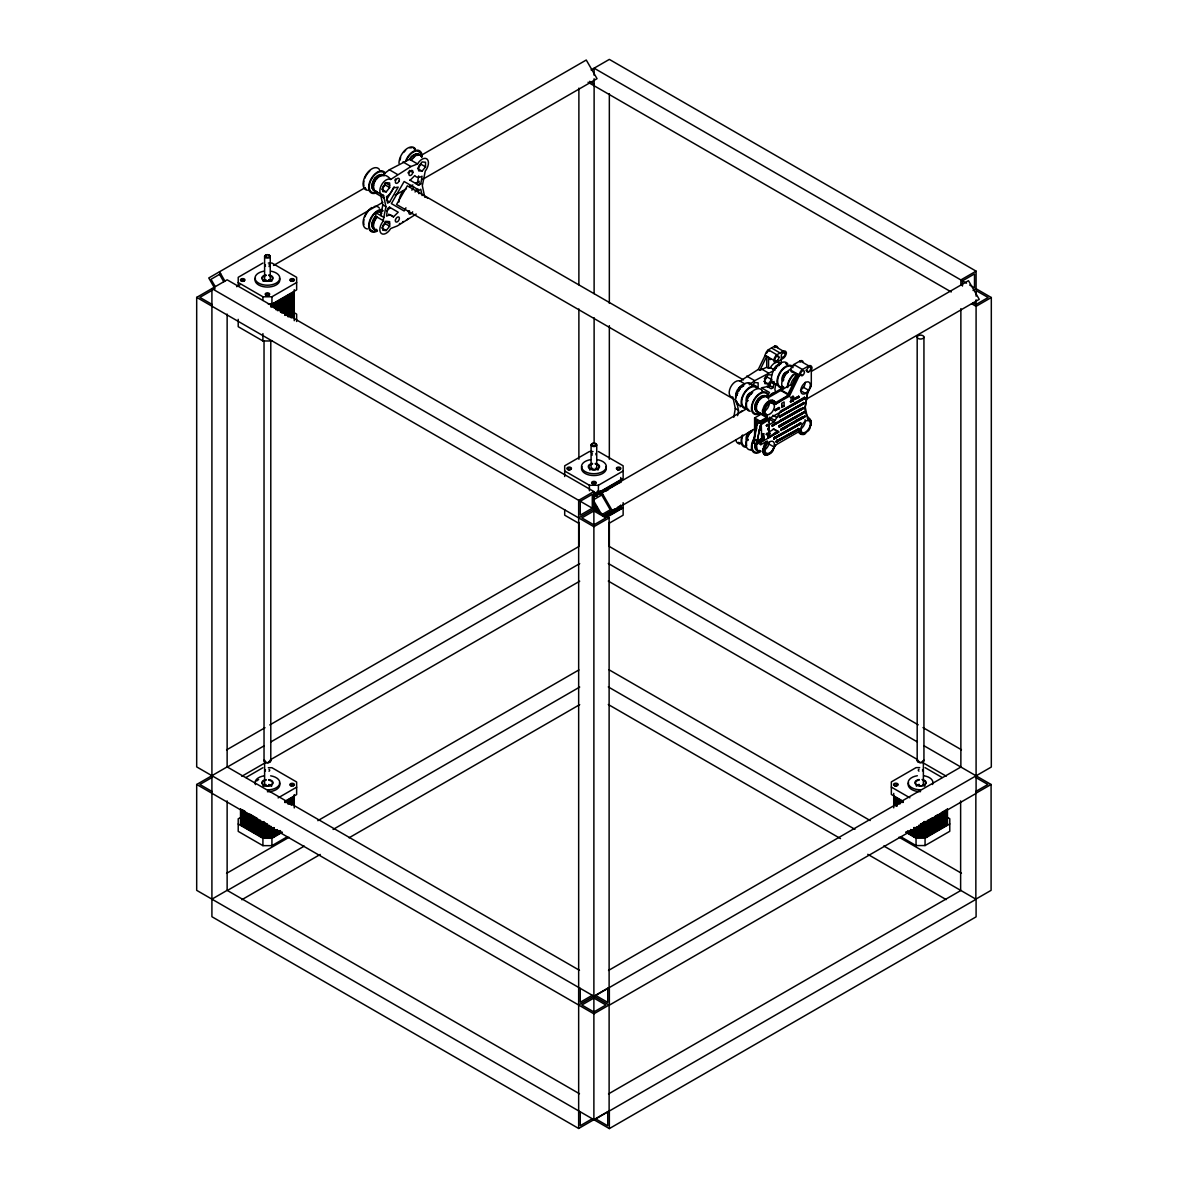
<?xml version="1.0" encoding="UTF-8"?>
<svg xmlns="http://www.w3.org/2000/svg" width="1188" height="1188" viewBox="0 0 1188 1188"><rect width="100%" height="100%" fill="white"/><g stroke="black" fill="none" stroke-linecap="round" stroke-linejoin="round"><path stroke-width="1.5" d="M768.903 437.689L769.067 419.661L761.285 424.561L761.746 440.941L762.518 441.387M767.983 435.254L770.255 433.041M767.983 420.686L770.255 418.473M763.156 435.313C761.968 435.729 764.523 435.803 762.637 436.144M768.755 421.621L768.517 422.245M768.042 430.086L768.888 427.65L768.591 428.734M763.008 436.486C761.983 438.402 762.978 435.64 763.32 437.169M762.726 435.996L763.988 433.635L762.473 433.932L763.216 434.288L762.473 435.892M768.235 437.258L768.651 434.838M768.725 435.476L768.042 435.966M769.2 437.184L771.057 436.293M377.19 191.743C372.26 191.832 370.626 185.952 372.705 182.165C375.141 173.641 385.135 172.097 390.704 179.447L410.914 166.543L417.567 163.944A9.014 5.212 -60 0 1 427.131 159.147A9.014 5.212 -60 0 1 425.259 171.087L422.334 185.729L424.71 197.045M375.319 191.387C370.196 185.996 377.101 174.027 384.333 175.765M373.715 229.136L376.626 230.472C369.453 229.18 371.651 219.869 375.586 216.201L376.151 212.904L380.398 210.736A11.835 6.831 -60 0 1 382.417 210.543M375.319 230.056C371.473 226.566 374.309 220.359 377.19 217.122M412.845 172.453L412.904 171.844A2.821 1.634 -60 0 0 412.325 170.552L411.909 170.419A2.821 1.634 -60 0 0 409.919 171.577L409.504 172.186A2.821 1.634 -60 0 0 409.192 175.141L409.504 175.438A2.821 1.634 -60 0 0 412.845 172.483L409.34 170.419M743.584 384.585C738.387 386.575 734.897 392.634 735.773 398.114M747.698 398.529L746.851 399.019L749.91 393.733M746.91 436.724L747.653 437.689L746.851 437.689L747.207 435.684L748.559 433.665L749.153 434.169L748.009 436.144L747.207 435.684M756.563 411.508L759.474 412.845C746.91 409.89 762.354 387.139 768.829 399.153M758.152 412.429C753.029 407.039 759.934 395.069 767.181 396.807M758.152 451.098L755.538 449.242L754.915 444.015L756.504 444.936L757.142 450.163L761.018 451.351L759.414 450.43M754.603 441.09L754.603 417.968L760.825 421.562L767.255 417.849C765.859 415.503 759.86 413.498 763.513 407.811C764.626 402.509 773.655 396.109 775.838 403.994L788.728 395.084L798.618 374.651L799.257 375.764L789.367 396.198L775.289 404.321L775.2 402.836L788.728 395.084L789.367 396.198M766.884 416.067L765.859 416.528L766.809 416.067C758.493 412.875 770.151 395.411 775.229 403.757L775.2 402.881L775.289 404.321M762.666 450.653L764.537 444.371L766.409 441.847L766.884 443.183C762.859 446.198 762.577 457.514 769.675 453.964L764.537 454.781L762.874 452.435L762.666 450.653L763.943 450.653M769.037 454.336L772.556 451.425L775.289 445.233M782.729 378.304L784.229 374.339L785.773 373.997C784.837 376.358 781.496 378.942 783.575 377.814M768.74 397.401L790.792 384.645A9.014 5.212 -60 0 1 796.94 375.631M807.944 420.463L808.939 420.76A6.772 3.906 -60 0 1 808.464 429.328A6.772 3.906 -60 0 1 801.41 431.779L800.935 427.858A6.772 3.906 -60 0 1 807.944 420.463L805.182 406.771L807.558 392.708L811.077 385.937L807.662 392.857L805.182 407.514M811.107 386.471L811.3 383.902M811.107 425.141L811.3 422.572L809.622 428.972L805.553 433.249C804.172 436.635 796.227 432.551 800.014 431.541L801.499 433.65L804.068 433.887L803.266 434.318M811.3 370.017L811.939 367.701A5.079 2.925 -60 0 0 808.746 365.859L800.133 360.9L793.836 364.523A5.079 2.925 -60 0 0 790.644 370.047A5.079 2.925 -60 0 0 793.049 372.156M767.997 386.932L770.047 385.744L770.463 382.67M766.899 386.293L771.19 388.773L773.225 387.585L774.071 381.452M418.636 175.928L417.627 182.12L420.804 183.962L422.082 176.21A11.835 6.831 -60 0 1 414.82 175.572L410.083 180.264M380.932 215.667L382.759 204.9L380.932 196.243M416.231 214.048L397.356 225.928L390.704 228.527A9.014 5.212 -60 0 1 381.14 233.338A9.014 5.212 -60 0 1 383.011 221.384L385.937 206.742L383.561 195.426L373.715 190.466M733.813 417.24L735.298 408.449L732.922 397.134M737.585 415.651L738.491 410.291L736.679 401.678M775.794 383.902L774.888 389.278L775.615 392.753M760.261 425.794L756.518 444.461L753.4 442.664L756.608 424.458L758.315 423.418M753.4 442.664L757.142 423.982M756.518 444.461L760.32 425.497M768.146 428.393L768.888 429.21M746.91 398.396L747.207 397.015L748.009 397.475M746.91 437.065L747.831 434.719M756.504 444.936L757.142 442.797M771.16 452.88L775.2 445.277L799.94 431.006L800.771 429.388M808.434 430.709L811.077 424.606M760.929 429.388L758.894 430.546L760.929 428.482M395.574 178.943L395.262 179.611A2.821 1.634 -60 0 1 394.847 180.205M409.504 210.84L409.192 211.509A2.821 1.634 -60 0 0 409.504 214.092L409.919 214.226A2.821 1.634 -60 0 0 411.909 213.083L412.325 212.474A2.821 1.634 -60 0 0 412.637 211.806M747.267 397.223L748.559 394.995L749.153 395.5M783.887 376.759L783.709 375.349L785.03 374.799M787.763 394.535L797.668 374.101M732.372 397.193A9.014 5.212 -60 0 1 730.501 387.407A9.014 5.212 -60 0 1 740.065 381.155L758.33 369.379L765.131 355.331A5.584 3.222 -60 0 1 768.309 349.807L774.65 346.154A5.584 3.222 -60 0 1 777.724 347.609M758.33 369.379L759.919 370.3L766.735 356.252L766.735 367.27L768.562 368.339L770.359 367.641A9.014 5.212 -60 0 1 780.382 363.365M394.164 186.768L386.442 200.119L389.634 201.96L398.203 187.125L393.451 187.912A11.835 6.831 -60 0 1 388.372 195.352L386.531 196.688L387.585 203.148L389.634 201.96M411.88 190.184L413.706 187.036M405.954 207.811L404.143 210.974L391.387 203.608L404.143 181.512L416.899 188.877L415.072 192.025M767.611 395.574L769.438 392.426L761.463 387.823L767.403 386.59L772.155 381.883A11.835 6.831 -60 0 0 775.215 383.65M794.92 422.572L796.777 419.394M762.458 439.783L759.399 441.55L760.825 442.382L778.838 431.972L773.908 429.135L769.215 431.838L769.215 424.71L774.041 421.918L779.803 412.904M775.229 445.856L775.838 444.921M382.744 174.844L389.382 169.765L409.593 159.341C411.464 154.336 419.527 151.143 421.859 157.395M411.197 160.261L415.696 155.494L420.21 155.049M408.538 210.855L408.405 211.048A2.821 1.634 -60 0 1 407.93 211.553M773.299 369.334L777.813 364.582L781.006 363.721M762.874 436.828L764.062 435.417M756.771 427.932L756.518 429.106M763.409 434.288L762.77 435.654M389.649 185.269L385.194 182.685L385.194 184.986L381.734 189.293L386.204 191.862L389.649 187.57L389.649 182.967L386.204 182.655L382.744 186.947L382.744 191.55L386.204 191.862M422.082 171.146L425.527 166.855L425.527 162.251L422.082 161.939L418.621 166.246L418.621 170.849L422.082 171.146L417.612 168.577L421.072 164.286L425.527 166.855M389.649 223.938L385.194 221.354L385.194 223.656L381.734 227.948L386.204 230.531L389.649 226.24L389.649 221.636L386.204 221.324L382.744 225.616L382.744 230.22L386.204 230.531M752.39 385.387L754.692 382.521L758.137 382.833L758.137 387.436L753.682 384.867M764.924 379.893L767.225 377.042M771.695 375.007L768.25 374.71L764.79 379.002L764.79 383.605L768.25 383.902L771.695 379.611L765.711 376.18M768.042 437.214L768.888 436.486L768.131 435.536M749.153 434.169L749.405 432.759L748.559 433.665M386.664 211.122L390.228 207.603M389.634 207.261L387.585 208.435L386.531 216.112L388.372 215.34A11.835 6.831 -60 0 1 393.451 216.914L398.203 212.207L389.308 207.068M768.488 435.877L768.577 436.709L767.79 435.788M772.141 435.046L777.635 430.769M778.437 440.733L782.105 437.882M749.376 384.749L754.692 380.68L773.24 370.908M786.189 373.7L785.283 373.388M749.895 433.382L749.405 432.759M805.553 393.48L808.939 389.916A6.772 3.906 -60 0 0 808.464 381.897A6.772 3.906 -60 0 0 801.41 387.585L800.935 389.204A6.772 3.906 -60 0 0 805.553 393.48L800.46 390.54L803.831 386.961A6.772 3.906 -60 0 0 805.241 382.254M756.994 420.76L756.221 427.502M783.04 429.566L787.05 427.19M365.265 187.615L208.761 277.977L215.043 288.862M421.309 155.257L586.263 60.024L597.044 78.675L422.468 179.447M220.626 273.73L211.004 279.284L215.266 286.65M609.34 1005.152L609.34 987.555L991.312 767.032L991.312 297.52L976.091 306.311L976.091 793.406L609.34 1005.152L196.688 766.899L196.688 297.386L227.131 279.804L593.881 491.535L593.881 509.117L609.117 517.909L609.117 987.421L578.66 1005.003M591.075 69.944L609.34 59.4L976.091 271.146L976.091 288.729L991.312 297.52M211.91 290.436L199.866 297.386L211.91 304.336M262.919 263.038L238.209 277.309L238.209 286.189M236.694 286.709L239.902 284.868M273.537 265.444L382.878 202.316M395.248 195.174L406.459 188.699M409.667 186.858L412.86 185.001M419.275 181.304L415.518 183.338L418.711 185.18L420.804 183.962M238.209 282.506L262.919 296.777L271.933 296.777L296.644 282.506M406.385 220.136L408.494 218.473M274.324 303.222L294.253 291.713M294.253 292.174L274.324 303.683L270.879 303.683M294.253 292.634L274.324 304.143L268.325 304.143M294.253 293.094L274.324 304.603L270.879 304.603M294.253 293.555L274.324 305.064L270.879 305.064M294.253 294.015L274.324 305.524L270.879 305.524M294.253 294.476L274.324 305.984L270.879 305.984M294.253 294.936L274.324 306.445L270.879 306.445M294.253 295.396L274.324 306.905L270.879 306.905M274.324 307.365L294.253 295.857M274.324 307.826L294.253 296.317M294.253 296.777L274.324 308.286L274.324 302.762M275.854 307.855L294.253 297.238M275.854 308.316L294.253 297.698M275.854 308.776L294.253 298.158M275.854 309.236L294.253 298.619M275.854 309.697L294.253 299.079M277.398 309.281L294.253 299.539M277.398 309.741L294.253 300M277.398 310.202L294.253 300.46M277.398 310.662L294.253 300.92M278.928 310.231L294.253 301.381M278.928 310.692L294.253 301.841M280.457 310.261L294.253 302.301M280.457 310.721L294.253 302.762M280.457 311.182L294.253 303.222M280.457 311.642L294.253 303.683M280.457 312.102L294.253 304.143M281.987 311.687L294.253 304.603M281.987 312.147L294.253 305.064M281.987 312.607L294.253 305.524M281.987 313.068L294.253 305.984M283.531 312.637L294.253 306.445M283.531 313.097L294.253 306.905M285.061 312.667L294.253 307.365M285.061 313.127L294.253 307.826M285.061 313.587L294.253 308.286M285.061 314.048L294.253 308.746M285.061 314.508L294.253 309.207M285.061 314.969L294.253 309.667M285.061 315.429L294.253 310.127M286.59 315.013L294.253 310.588M286.59 315.473L294.253 311.048M288.12 315.043L294.253 311.508M288.12 315.503L294.253 311.969M288.12 315.963L294.253 312.429M288.12 316.424L294.253 312.889M288.12 316.884L294.253 313.35M289.664 316.468L294.253 313.81M289.664 316.929L294.253 314.271M291.194 316.498L294.253 314.731M291.194 316.958L294.253 315.191M291.194 317.419L294.253 315.652M291.194 317.879L294.253 316.112M773.744 360.291A5.584 3.222 -60 0 1 776.922 354.781L783.248 351.128A5.584 3.222 -60 0 1 786.426 352.97A5.212 3.015 -60 0 1 782.773 358.672L776.922 362.058A4.485 2.584 -60 0 1 773.744 360.291L765.131 355.331M759.919 370.3L766.735 367.27M787.095 372.334L786.189 372.78L787.941 372.26L786.59 372.616M564.686 470.997L589.411 485.268L598.41 485.268L623.136 470.997M799.257 375.764L799.257 375.022A5.079 2.925 -60 0 1 802.449 369.498L808.746 365.859M740.005 406.771L742.114 405.554M593.881 1013.81L593.881 1119.675L196.688 890.347L196.688 784.481L593.881 1013.81L609.117 1005.003L609.117 1110.884L578.66 1128.466L211.91 916.72L211.91 288.595L578.66 500.326L593.881 491.535M594.119 75.23L594.119 68.191L960.869 279.937L976.091 271.146M620.745 480.204L600.816 491.713L597.356 491.713M620.745 480.665L600.816 492.174L597.356 492.174M740.005 412.058L742.114 410.84M771.19 394.06L773.225 392.886M620.745 481.125L600.816 492.634L593.005 492.634M594.045 496.866L747.475 408.286M768.294 396.257L783.144 387.689M811.523 371.295L968.472 280.68L979.239 299.331L806.281 399.198M620.745 481.586L600.816 493.094L593.911 493.094M593.911 493.555L600.816 493.555L620.745 482.046M605.405 491.357L608.479 489.59M602.821 494.401L593.213 499.94L600.876 513.216M592.292 508.197L580.249 515.146L580.249 501.247L592.292 494.297L592.292 508.197L579.477 500.801M578.66 517.909L593.881 509.117M973.046 290.481L976.091 288.729M593.881 510.959L581.838 517.909L593.881 524.858L605.925 517.909L593.881 510.959L593.881 525.809M754.603 417.968L761.033 414.256L767.255 417.849M790.302 397.445L793.495 396.525L793.495 400.727L790.302 401.648L793.495 400.727M776.328 408.88L779.447 407.647L779.447 408.568L775.022 410.558M798.885 396.421L795.069 398.069L798.885 396.421L798.885 397.341L795.069 398.99L798.885 397.341M775.022 409.637L779.447 407.647M776.328 409.801L779.447 408.568M784.125 406.133L781.734 407.514L781.734 403.311L784.125 401.945L784.125 406.133L782.699 405.316M760.186 421.191L766.616 417.478L766.409 416.468M804.915 397.535L780.353 412.088L780.353 411.167L804.439 397.267L804.915 398.455L760.186 423.492L763.26 421.265M601.737 514.686L610.246 509.771L601.737 495.025M760.186 423.492L767.849 419.067M780.353 412.088L804.915 398.455M767.983 420.24L770.255 419.379M605.405 514.374L614.612 509.058M617.671 507.291L620.745 505.524M605.405 514.835L620.745 505.984M603.266 516.409L755.033 428.779M605.405 515.295L620.745 506.444M605.405 515.755L620.745 506.905M605.405 516.216L620.745 507.365M605.405 516.676L620.745 507.825M804.068 402.628L779.387 416.32L804.068 402.628L804.068 403.549L779.387 417.24L804.068 403.549M605.405 517.136L620.745 508.286M605.405 517.597L620.745 508.746M606.934 517.166L623.136 507.825M196.688 297.386L593.881 526.7L609.117 517.909M802.702 407.469L803.192 408.657L772.141 426.032L776.714 422.468M779.774 420.701L801.172 408.345M772.141 425.111L803.192 407.736M772.141 426.032L803.192 408.657M768.651 428.913L768.087 428.274M768.888 428.868L768.042 429.566L768.725 429.269M609.236 523.21L623.136 515.191L623.136 502.628M778.912 425.898L804.068 411.924L804.068 412.845L779.387 427.101L778.912 425.898L804.068 411.924M778.912 426.819L804.068 412.845M762.637 437.466L764.062 436.739L762.548 437.852M755.405 439.709L757.796 441.09L760.855 438.862M767.983 434.808L770.255 433.932M757.796 441.09L760.855 439.322M762.622 438.224L763.914 437.808M761.657 439.783L758.597 441.55L761.657 439.322M762.473 438.951C765.25 440.911 763.528 434.318 763.884 439.174M763.884 438.209L759.399 442.01L758.597 441.09M802.85 416.587L780.665 429.403L804.915 415.949L804.915 416.869L780.665 430.323L804.915 416.869M764.062 439.322L762.651 439.115M768.131 436.798L768.888 436.367M226.552 749.91L264.998 727.724M269.795 724.947L578.883 546.495L578.883 522.378M767.79 436.248L769.379 437.169L778.051 431.511M769.379 436.709L778.838 431.972M756.162 441.981L760.825 444.683L767.255 440.971L766.884 443.183L765.859 442.441M800.771 422.943L773.819 437.956L800.771 422.943L800.771 423.864L773.819 438.877L800.771 423.864M798.885 428.63L776.195 441.179L798.885 428.63L798.885 429.551L776.195 442.099L798.885 429.551M196.688 784.481L227.131 766.899L579.477 970.314M227.368 767.032L264.211 745.767M270.612 742.069L579.699 563.617M211.91 777.531L199.866 784.481L211.91 791.431M241.788 776.299L265.8 762.429M270.612 759.652L579.699 581.199M245.931 777.531L262.919 767.715M278.111 797.89L296.644 787.184M285.061 801.247L296.644 794.549L296.644 781.986L271.933 767.715L268.325 767.715M285.061 801.707L294.253 796.391M285.061 802.167L294.253 796.851M285.061 802.628L294.253 797.311M286.59 802.197L294.253 797.772M286.59 802.657L294.253 798.232M288.12 802.242L294.253 798.692M288.12 802.702L294.253 799.153M288.12 803.162L294.253 799.613M288.12 803.623L294.253 800.073M288.12 804.083L294.253 800.534M289.664 803.652L294.253 800.994M289.664 804.113L294.253 801.455M291.194 803.682L294.253 801.915M291.194 804.142L294.253 802.375M291.194 804.603L294.253 802.836M291.194 805.063L294.253 803.296M277.398 829.61L274.324 831.377L260.528 831.377L240.6 819.869M277.398 830.07L274.324 831.838L260.528 831.838L240.6 820.329M277.398 830.531L274.324 832.298L260.528 832.298L240.6 820.789M277.398 830.991L274.324 832.758L260.528 832.758L240.6 821.25M278.928 830.56L274.324 833.219L260.528 833.219L240.6 821.71M278.928 831.021L274.324 833.679L260.528 833.679L240.6 822.17M280.457 830.605L274.324 834.139L260.528 834.139L240.6 822.631M280.457 831.065L274.324 834.6L260.528 834.6L240.6 823.091M280.457 831.526L274.324 835.06L260.528 835.06L240.6 823.551M280.457 831.986L274.324 835.52L260.528 835.52L240.6 824.012M280.457 832.446L274.324 835.981L260.528 835.981L240.6 824.472M281.987 832.016L274.324 836.441L260.528 836.441L240.6 824.932M238.209 824.012L262.919 838.283L271.933 838.283L281.987 832.476M274.324 829.076L260.528 829.076L240.6 817.567L238.209 818.814L238.209 831.377L262.919 845.648L271.933 845.648L287.377 836.723M226.552 873.373L289.011 837.317M317.835 820.67L578.883 669.958M211.91 899.138L227.131 890.347L579.477 1093.762M227.368 890.48L304.247 846.108M333.071 829.462L579.699 687.065M241.788 899.747L320.255 854.439M349.079 837.792L579.699 704.647M608.523 970.448L960.869 767.032L991.089 784.481L991.089 890.347L975.853 899.138L975.853 793.272L991.089 784.481M592.292 995.292L580.249 1002.256L580.249 988.342M608.523 988.03L595.708 995.44L607.751 1002.39L607.751 988.475M593.881 998.054L581.838 1005.003L593.881 1011.968L605.925 1005.003L593.881 998.054L593.881 1012.666M975.853 791.431L987.896 784.481L975.853 777.531M928.986 819.809L932.045 818.042M935.119 816.275L938.178 814.508M941.252 812.726L947.385 809.191M927.457 821.16L947.385 809.652M947.385 810.572L927.457 822.081L924.012 822.081M947.385 811.033L927.457 822.542L924.012 822.542M947.385 811.493L927.457 823.002L922.274 823.002M947.385 811.953L927.457 823.462L922.274 823.462M947.385 812.414L927.457 823.923L920.552 823.923M947.385 812.874L927.457 824.383L920.552 824.383M947.385 813.335L927.457 824.843L920.552 824.843M947.385 813.795L927.457 825.304L918.829 825.304M947.385 814.255L927.457 825.764L918.829 825.764M947.385 814.716L927.457 826.224L918.829 826.224M947.385 815.176L927.457 826.685L917.106 826.685M947.385 815.636L927.457 827.145L917.106 827.145M947.385 816.097L927.457 827.605L913.661 827.605M947.385 816.557L927.457 828.066L913.661 828.066M947.385 817.017L927.457 828.526L913.661 828.526L913.661 836.812L927.457 836.812L927.457 820.24M947.385 817.478L927.457 828.986L913.661 828.986M947.385 817.938L927.457 829.447L913.661 829.447M947.385 818.398L927.457 829.907L913.661 829.907M947.385 818.859L927.457 830.367L913.661 830.367M947.385 819.319L927.457 830.828L913.661 830.828M947.385 819.779L927.457 831.288L913.661 831.288L910.587 829.521M947.385 820.24L927.457 831.749L913.661 831.749L910.587 829.981M947.385 820.7L927.457 832.209L913.661 832.209L910.587 830.442M947.385 821.16L927.457 832.669L913.661 832.669L910.587 830.902M947.385 821.621L927.457 833.13L913.661 833.13L910.587 831.362M947.385 822.081L927.457 833.59L913.661 833.59L909.058 830.932M947.385 822.542L927.457 834.05L913.661 834.05L909.058 831.392M947.385 823.002L927.457 834.511L913.661 834.511L907.528 830.961M947.385 823.462L927.457 834.971L913.661 834.971L907.528 831.422M947.385 823.923L927.457 835.431L913.661 835.431L907.528 831.882M947.385 824.383L927.457 835.892L913.661 835.892L907.528 832.343M947.385 824.843L927.457 836.352L913.661 836.352L905.999 831.927M905.999 832.387L916.052 838.193L925.066 838.193L949.776 823.923M900.608 836.634L916.052 845.559L925.066 845.559L949.776 831.288L949.776 818.725L947.385 817.344M608.523 1093.896L960.869 890.48M592.292 1118.754L580.249 1125.704L580.249 1111.805M608.523 1111.493L595.708 1118.888L607.751 1125.838L607.751 1111.938M609.34 1128.6L976.091 916.854L976.091 899.271L609.34 1111.018L609.34 1128.6L594.119 1119.809M751.217 393.05L750.311 393.495L751.514 393.792M751.217 431.719C749.227 431.793 752.791 432.907 750.712 431.927L751.469 431.912M767.389 455.034L768.19 454.603M749.108 394.253L749.895 394.713M801.737 434.481L802.687 434.021M765.859 455.197L766.809 454.737M764.537 416.112L765.621 415.711M800.415 434.066L801.499 433.65M764.537 454.781L765.621 454.365M763.513 415.176L764.716 414.864M747.267 439.931L746.851 438.149L748.009 439.738M799.39 433.13L800.593 432.803M763.513 453.846L764.716 453.519M811.404 369.765L811.3 367.344L811.3 384.645M783.575 379.67L782.729 378.764L783.144 380.561L783.531 379.224M762.874 413.766L764.136 413.587M762.874 452.435L764.136 452.257M798.752 431.69L799.94 431.006M383.561 195.426L383.011 195.485A9.014 5.212 -60 0 1 381.14 185.699A9.014 5.212 -60 0 1 390.704 179.447M375.037 229.551L376.581 229.388M751.469 393.258L751.098 393.956M757.885 411.924L767.047 416.839M811.3 423.314C810.201 416.973 803.519 415.34 805.182 406.771M811.077 420.79L811.107 421.71L807.558 418.829M268.325 263.038L271.933 263.038L296.644 277.309L296.644 289.872L271.933 304.143L271.933 296.777M238.209 319.334L238.209 326.7L262.919 340.971L271.933 340.971M762.666 411.984L763.943 411.984M769.379 417.731L770.017 418.562M760.186 423.032L755.405 420.27L755.405 434.407M593.005 451.529L589.411 451.529L564.686 465.8L564.686 476.522M597.356 491.253L600.816 491.253L600.816 493.555M593.911 494.015L600.816 494.015M593.911 494.475L600.816 494.475M593.911 494.936L597.356 494.936M593.911 495.396L597.356 495.396M593.911 495.856L597.356 495.856M593.911 506.905L597.356 506.905M593.911 507.365L597.356 507.365M593.911 507.825L597.356 507.825M593.911 508.286L597.356 508.286M593.911 508.746L597.356 508.746M593.911 509.207L597.356 509.207M593.911 509.667L597.356 509.667M593.911 510.127L597.356 510.127M595.634 510.588L599.079 510.588M595.634 511.048L599.079 511.048M919.66 767.626L916.052 767.626L891.342 781.897L891.342 794.46L902.925 801.158M263.974 821.71L260.528 821.71L240.6 810.201M924.012 821.621L927.457 821.621M263.974 822.17L260.528 822.17L240.6 810.662M263.974 822.631L260.528 822.631L240.6 811.122M265.711 823.091L260.528 823.091L240.6 811.582M265.711 823.551L260.528 823.551L240.6 812.043M267.434 824.012L260.528 824.012L240.6 812.503M267.434 824.472L260.528 824.472L240.6 812.963M267.434 824.932L260.528 824.932L240.6 813.424M269.156 825.393L260.528 825.393L240.6 813.884M269.156 825.853L260.528 825.853L240.6 814.344M270.879 826.313L260.528 826.313L240.6 814.805M270.879 826.774L260.528 826.774L240.6 815.265M270.879 827.234L260.528 827.234L240.6 815.725M274.324 827.694L260.528 827.694L240.6 816.186M274.324 828.155L260.528 828.155L240.6 816.646M274.324 829.536L260.528 829.536L240.6 818.027M274.324 829.996L260.528 829.996L240.6 818.487M274.324 830.457L260.528 830.457L240.6 818.948M274.324 830.917L260.528 830.917L240.6 819.408M762.548 433.976L763.305 434.036M762.874 409.949L764.136 410.157M762.874 448.619L764.136 448.826M756.563 450.178L759.474 451.514M763.513 407.811L764.716 408.226M763.513 446.48L764.716 446.896M409.771 180.056L418.711 185.18M961.686 280.413L966.483 283.175M969.69 285.031L974.502 287.808L974.502 273.908L962.458 280.858L962.458 286.07M589.604 81.333L594.119 83.932M973.076 302.732L976.091 304.47L988.134 297.52L976.091 290.57L976.091 296.139M588.03 82.254L951.246 291.966M971.517 303.668L976.091 306.311M774.65 346.154L783.248 351.128M782.372 352.004L785.253 353.653M771.472 347.98L780.085 352.955M805.88 370.196L808.746 371.844M802.449 369.498L793.836 364.523L793.836 365.904M768.309 349.807L776.922 354.781M776.031 355.672L778.912 357.321M799.583 373.834L802.449 375.482M417.3 153.727L418.889 154.648M421.22 155.999L418.621 154.128M790.644 370.047L799.257 375.022M415.755 153.876L417.344 154.796M414.107 154.574L415.696 155.494M777.813 364.582L779.402 365.503M412.459 155.791L414.048 156.712M776.165 365.785L777.754 366.706M410.914 157.41L412.503 158.331M774.621 367.404L776.224 368.325M409.593 159.341L417.567 163.944M770.359 367.641L774.903 370.255M783.59 375.274L784.377 375.735M803.563 387.377L808.657 390.317M790.792 384.645L792.381 385.595A9.014 5.212 -60 0 1 796.896 377.754M402.94 161.939L410.914 166.543M761.864 369.186L768.25 372.869M793.495 396.525L792.708 396.064L792.708 400.267M781.392 390.124L788.401 394.178M780.754 390.481L788.728 395.084M763.78 381.333L768.25 383.902M770.047 385.744L773.225 387.585M389.382 169.765L397.356 174.369M746.717 376.091L754.692 380.68M417.107 189.56L418.711 190.481L420.804 189.263L422.082 195.545M743.45 379.908L407.321 185.833L396.554 204.484L734.288 399.48M804.915 415.949L804.439 416.602M740.065 381.155L744.846 383.917M381.422 174.443L383.011 175.364M764.255 395.485L765.859 396.406M768.19 397.757L765.577 395.886M379.878 174.591L381.467 175.512M762.726 395.634L764.315 396.554M378.23 175.289L379.818 176.21M741.936 385.283L743.525 386.204M761.062 396.332L762.666 397.252M770.21 401.796L774.041 403.994M770.373 402.138L774.205 404.351M376.581 176.492L378.17 177.413M740.287 386.501L741.876 387.422M759.414 397.535L761.018 398.455M375.037 178.126L376.626 179.046M738.743 388.12L740.347 389.04M757.885 399.168L759.474 400.089M385.194 184.986L389.649 187.57M373.715 180.056L375.319 180.977M737.421 390.05L739.025 390.971M747.712 395.99L748.499 396.45M756.563 401.099L758.152 402.019M764.537 405.702L765.621 406.326M372.705 182.165L374.294 183.086M736.412 392.159L738 393.079M755.538 403.207L757.142 404.128M772.898 415.265L776.848 417.537M372.067 184.303L373.656 185.224M735.773 394.312L737.362 395.233M754.915 405.346L756.504 406.266M371.844 186.338L373.448 187.258M754.692 407.38L756.281 408.301M764.018 413.142L766.572 414.612M769.349 417.211L774.977 420.463M372.067 188.12L373.656 189.041M754.915 409.162L756.504 410.083M372.705 189.531L374.294 190.451M375.037 190.882L376.626 191.803M755.538 410.573L757.142 411.494M769.69 419.394L774.041 421.918M384.125 198.084L376.151 193.481L375.586 190.823M773.269 428.764L778.199 431.6M382.759 204.9L385.937 206.742M735.298 408.449L738.491 410.291M388.669 214.152L393.451 216.914M769.215 436.605L770.017 437.065M378.556 211.509L381.749 213.35M763.245 435.788L763.32 435.684M376.151 212.904L384.125 217.508M762.726 437.333L762.726 440.05M375.586 216.201L383.561 220.805M768.933 444.03L774.041 446.985M375.037 216.78L376.626 217.701M385.194 223.656L389.649 226.24M373.715 218.726L375.319 219.646M747.712 434.66L748.499 435.12M764.537 444.371L765.621 444.995M372.705 220.834L374.294 221.755M753.623 442.589L756.741 444.386M372.067 222.973L373.656 223.893M371.844 225.007L373.448 225.928M754.692 446.049L756.281 446.97M372.067 226.789L373.656 227.71M754.915 447.831L756.504 448.752M372.705 228.2L374.294 229.121M755.538 449.242L757.142 450.163M598.41 451.529L623.136 465.8L623.136 478.363L598.41 492.634L598.41 485.268M294.253 312.756L296.644 314.122L296.644 321.488M578.601 523.21L564.686 515.191L564.686 509.667M609.117 546.361L918.205 724.814M923.002 727.591L961.448 749.777M608.301 563.483L917.388 741.936M923.789 745.633L960.632 766.899M608.301 581.066L917.388 759.518M922.2 762.295L946.212 776.165M925.066 767.626L942.054 777.442M891.342 787.095L909.874 797.801M893.732 796.302L902.925 801.618M893.732 796.762L902.925 802.078M893.732 797.222L902.925 802.539M893.732 797.683L901.395 802.108M893.732 798.143L901.395 802.568M893.732 798.603L899.865 802.152M893.732 799.064L899.865 802.613M893.732 799.524L899.865 803.073M893.732 799.984L899.865 803.534M893.732 800.445L899.865 803.994M893.732 800.905L898.321 803.563M893.732 801.365L898.321 804.024M893.732 801.826L896.792 803.593M893.732 802.286L896.792 804.053M893.732 802.746L896.792 804.514M893.732 803.207L896.792 804.974M893.732 803.667L896.792 805.434M893.732 804.128L896.792 805.895M893.732 804.588L896.792 806.355M609.117 669.824L870.165 820.537M898.989 837.184L961.448 873.239M608.301 686.931L854.929 829.328M883.753 845.975L976.091 899.271M608.301 704.514L840.51 838.594M867.745 854.306L946.212 899.613M242.129 809.711L245.203 811.478M249.792 814.136L257.469 818.562M240.6 809.28L260.528 820.789M240.6 817.106L260.528 828.615L274.324 828.615L274.324 836.901L260.528 836.901L260.528 820.329M765.859 403.772L766.809 404.588M747.207 400.608L746.91 399.925L747.712 401.069A4.514 2.599 -60 0 1 747.371 396.48A4.514 2.599 -60 0 1 751.499 393.154M747.207 439.278L747.831 440.451M768.577 436.248L769.379 437.169M757.796 440.629L758.597 441.55M767.389 402.138L768.19 403.133M769.037 400.935L769.675 402.049M601.737 492.426L612.503 511.078M593.658 503.311L599.94 514.181M219.528 271.755L224.903 281.081M219.528 274.369L223.775 281.734M770.7 400.237L771.16 401.41M808.107 418.042L808.434 419.23M772.23 400.089L772.556 401.277M758.434 411.865L758.984 414.523M417.938 188.996L418.889 193.703M809.429 418.443L809.622 419.602M773.551 400.49L773.744 401.648M776.967 439.709L777.204 441.684M810.439 419.379L810.528 420.448M774.561 401.44L774.65 402.494M976.091 299.836L976.091 305.405M960.869 279.937L960.869 285.209M960.869 308.642L960.869 767.032M960.632 800.905L960.632 890.347M947.385 809.013L947.385 825.304M925.066 838.193L925.066 845.559M923.937 337.08A3.386 1.96 0 0 1 918.859 338.773A3.386 1.96 0 0 1 918.859 335.387A3.386 1.96 0 0 1 923.937 337.08L923.937 760.558M923.373 785.506L923.373 761.018A2.821 1.634 0 0 1 920.552 762.651A2.821 1.634 0 0 1 917.73 761.018M917.181 337.08L917.181 760.558M916.052 838.193L916.052 845.559M893.732 793.406L893.732 807.855M804.439 397.267L804.439 398.188M803.593 402.361L803.593 403.281M803.593 411.657L803.593 412.578M800.133 362.281L800.133 360.9A5.079 2.925 -60 0 1 802.999 361.583M800.296 422.661L800.296 423.581M798.41 396.139L798.41 397.059M798.41 428.363L798.41 429.284M795.425 380.175L795.425 372.809A5.079 2.925 -60 0 0 796.465 374.71M795.559 398.336L795.559 399.257M791.104 397.906L791.104 402.108M781.244 357.35L781.244 362.875M781.14 429.67L781.14 430.591M779.863 416.602L779.863 417.523M779.387 426.18L779.387 427.101M778.957 407.365L778.957 408.286M776.67 441.461L776.67 442.382M775.497 409.919L775.497 410.84M774.309 438.224L774.309 439.144M772.616 425.393L772.616 426.314M768.562 368.339L768.562 357.306A4.485 2.584 -60 0 0 770.923 359.415M760.825 421.562L760.825 423.864M760.825 442.382L760.825 444.683M620.745 477.487L620.745 482.506M620.745 505.093L620.745 509.207M609.34 93.689L609.34 303.386M609.34 325.661L609.34 459.281M609.34 522.378L609.34 546.495M596.732 444.921L596.732 469.409M594.119 78.735L594.119 293.629M594.119 317.745L594.119 443.941M593.881 526.7L593.881 996.212M591.089 444.921L591.089 469.409M589.411 485.268L589.411 490.793M578.883 88.12L578.883 284.838M578.883 308.954L578.883 459.281M578.66 500.326L578.66 1128.466M400.014 223.359L399.391 223.715M294.253 289.694L294.253 320.715M294.253 794.594L294.253 807.944M271.933 838.283L271.933 845.648M270.79 340.926L270.79 760.706M270.24 256.43L270.24 280.917M264.612 256.43L264.612 280.917M264.612 785.595L264.612 761.107A2.821 1.634 0 0 0 267.434 762.741A2.821 1.634 0 0 0 270.24 761.107M264.033 340.926L264.033 760.706M262.919 296.777L262.919 300.46M262.919 333.605L262.919 340.971M262.919 838.283L262.919 845.648M240.6 808.865L240.6 825.393M227.131 314.078L227.131 766.899M227.131 800.905L227.131 890.347M922.512 769.572A2.257 1.307 0 0 1 922.512 770.878M918.963 771.146A2.257 1.307 0 0 1 918.963 769.304M895.396 785.907A1.693 0.98 0 0 1 894.46 784.392A1.693 0.98 0 0 1 897.222 784.392A1.693 0.98 0 0 1 896.272 785.907M920.552 791.654A12.4 7.158 0 0 1 908.582 782.64M920.552 789.812A12.4 7.158 0 0 1 908.256 783.59A12.4 7.158 0 0 1 917.344 775.734M923.759 775.734A12.4 7.158 0 0 1 932.535 784.511M922.022 779.506A5.643 3.252 0 0 1 925.17 784.525A5.643 3.252 0 0 1 915.933 784.525A5.643 3.252 0 0 1 919.096 779.506M923.091 780.353A5.079 2.925 0 0 1 924.145 784.956A5.079 2.925 0 0 1 916.156 784.347A5.079 2.925 0 0 1 919.245 780.056M916.646 785.951A4.514 2.599 0 0 1 919.393 784.748M922.809 785.001A4.514 2.599 0 0 1 924.457 785.951M916.156 785.788A5.079 2.925 0 0 1 919.245 784.422M923.091 784.719A5.079 2.925 0 0 1 924.947 785.788M922.734 760.899A2.257 1.307 0 0 1 922.512 761.211M918.963 761.478A2.257 1.307 0 0 1 918.383 760.899M270.344 759.741A3.386 1.96 0 0 1 267.404 762.666A3.386 1.96 0 0 1 264.478 759.741M269.023 264.716A2.257 1.307 0 0 1 269.023 266.558M265.473 266.29A2.257 1.307 0 0 1 265.473 264.983M279.403 278.051A12.4 7.158 0 0 1 267.434 287.065A12.4 7.158 0 0 1 255.45 278.051M270.641 271.146A12.4 7.158 0 0 1 277.591 282.165A12.4 7.158 0 0 1 257.261 282.165A12.4 7.158 0 0 1 264.211 271.146M268.889 274.918A5.643 3.252 0 0 1 272.052 279.937A5.643 3.252 0 0 1 262.815 279.937A5.643 3.252 0 0 1 265.964 274.918M268.161 254.856A2.821 1.634 0 0 1 269.735 257.365A2.821 1.634 0 0 1 265.117 257.365A2.821 1.634 0 0 1 266.706 254.856M268.74 275.468A5.079 2.925 0 0 1 271.592 279.967A5.079 2.925 0 0 1 263.276 279.967A5.079 2.925 0 0 1 266.112 275.468M264.241 280.828A4.514 2.599 0 0 1 265.176 280.413M268.592 280.145A4.514 2.599 0 0 1 270.612 280.828M263.038 281.2A5.079 2.925 0 0 1 266.112 279.833M268.74 279.833A5.079 2.925 0 0 1 271.829 281.2M595.871 453.474A2.257 1.307 0 0 1 595.871 454.781M592.322 455.049A2.257 1.307 0 0 1 592.322 453.207M605.895 466.542A12.4 7.158 0 0 1 593.911 475.556A12.4 7.158 0 0 1 581.927 466.542M597.119 459.637A12.4 7.158 0 0 1 604.068 470.671A12.4 7.158 0 0 1 583.754 470.671A12.4 7.158 0 0 1 590.703 459.637M595.366 463.409A5.643 3.252 0 0 1 598.529 468.428A5.643 3.252 0 0 1 589.293 468.428A5.643 3.252 0 0 1 592.456 463.409M595.233 463.959A5.079 2.925 0 0 1 598.069 468.473A5.079 2.925 0 0 1 589.753 468.473A5.079 2.925 0 0 1 592.604 463.959M590.005 469.854A4.514 2.599 0 0 1 592.738 468.651M596.168 468.904A4.514 2.599 0 0 1 597.816 469.854M589.515 469.691A5.079 2.925 0 0 1 592.604 468.324M595.233 468.324A5.079 2.925 0 0 1 598.307 469.691M923.819 760.053A3.386 1.96 0 0 1 920.121 762.503A3.386 1.96 0 0 1 917.626 759.578M269.023 769.393A2.257 1.307 0 0 1 269.023 771.235M265.473 770.967A2.257 1.307 0 0 1 265.473 769.661M291.298 785.892A1.693 0.98 0 0 1 290.852 784.422A1.693 0.98 0 0 1 293.436 784.422A1.693 0.98 0 0 1 292.991 785.892M279.403 782.729A12.4 7.158 0 0 1 267.434 791.743M256.682 781.006A12.4 7.158 0 0 1 258.657 779.521M270.641 775.823A12.4 7.158 0 0 1 279.729 783.679A12.4 7.158 0 0 1 267.434 789.901M255.45 784.6A12.4 7.158 0 0 1 264.211 775.823M268.889 779.61A5.643 3.252 0 0 1 272.052 784.615A5.643 3.252 0 0 1 262.815 784.615A5.643 3.252 0 0 1 265.964 779.61M268.74 780.145A5.079 2.925 0 0 1 271.592 784.659A5.079 2.925 0 0 1 263.276 784.659A5.079 2.925 0 0 1 266.112 780.145M263.528 786.055A4.514 2.599 0 0 1 265.176 785.09M268.592 784.837A4.514 2.599 0 0 1 271.339 786.055M263.038 785.892A5.079 2.925 0 0 1 266.112 784.525M268.74 784.525A5.079 2.925 0 0 1 271.829 785.892M269.602 760.988A2.257 1.307 0 0 1 269.023 761.567M265.473 761.3A2.257 1.307 0 0 1 265.251 760.988M377.428 192.322A12.4 7.158 -60 0 1 369.839 181.526A12.4 7.158 -60 0 1 385.031 172.75M367.463 190.273A12.4 7.158 -60 0 1 365.652 175.393A12.4 7.158 -60 0 1 379.447 169.528M366.067 188.981A11.553 6.668 -60 0 1 364.775 187.778M363.959 185.981A11.553 6.668 -60 0 1 363.959 181.096M364.775 178.349A11.553 6.668 -60 0 1 369.735 171.087M370.255 191.402A11.553 6.668 -60 0 1 368.948 190.199M380.115 170.864A11.553 6.668 -60 0 1 381.808 171.384M375.319 192.53A11.553 6.668 -60 0 1 370.953 180.19A11.553 6.668 -60 0 1 384.511 173.389M377.428 230.992A12.4 7.158 -60 0 1 368.963 223.136A12.4 7.158 -60 0 1 381.808 209.563M374.116 206.549A12.4 7.158 -60 0 1 379.447 208.197M367.463 228.942A12.4 7.158 -60 0 1 363.38 219.914A12.4 7.158 -60 0 1 371.844 207.514M363.959 224.636A11.553 6.668 -60 0 1 363.959 219.75M364.775 217.003A11.553 6.668 -60 0 1 367.76 211.835M375.542 218.176A5.361 3.089 -60 0 1 376.448 217.211M371.948 230.591A11.553 6.668 -60 0 1 370.255 230.071M377.428 230.294A11.553 6.668 -60 0 1 369.884 221.607A11.553 6.668 -60 0 1 383.204 210.855M398.96 201.99A12.4 7.158 -60 0 1 403.341 190.689M409.994 185.833A12.4 7.158 -60 0 1 412.117 185.625M401.945 193.599A11.553 6.668 -60 0 1 403.638 191.119M405.717 160.811A12.4 7.158 -60 0 1 415.577 150.386A12.4 7.158 -60 0 1 422.082 156.415M398.96 163.32A12.4 7.158 -60 0 1 405.45 149.792A12.4 7.158 -60 0 1 415.325 148.812M413.498 148.248A11.553 6.668 -60 0 1 414.805 149.465M399.836 160.38A11.553 6.668 -60 0 1 400.653 157.633M403.638 152.45A11.553 6.668 -60 0 1 405.613 150.371M409.845 147.921A11.553 6.668 -60 0 1 411.805 147.728M417.686 150.668A11.553 6.668 -60 0 1 418.978 151.871M406.237 160.855A11.553 6.668 -60 0 1 415.429 151.143A11.553 6.668 -60 0 1 421.473 156.771M425.259 197A9.014 5.212 -60 0 1 427.606 198.337M408.821 171.785A2.821 1.634 -60 0 1 407.93 172.899M777.932 384.407A12.4 7.158 -60 0 1 773.24 371.176A12.4 7.158 -60 0 1 787.793 363.87M783.516 387.63A12.4 7.158 -60 0 1 778.185 375.868A12.4 7.158 -60 0 1 791.98 365.8M783.664 386.887A11.553 6.668 -60 0 1 779.298 374.547A11.553 6.668 -60 0 1 792.856 367.745M782.506 380.62A5.361 3.089 -60 0 1 783.486 374.413A5.361 3.089 -60 0 1 788.461 371.903M783.531 380.457A4.514 2.599 -60 0 1 783.248 375.764A4.514 2.599 -60 0 1 787.377 372.438M777.516 384.66A11.553 6.668 -60 0 1 775.823 384.14M785.684 363.602A11.553 6.668 -60 0 1 787.377 364.122M785.981 363.32A11.553 6.668 -60 0 1 787.288 364.523M774.428 383.338A11.553 6.668 -60 0 1 773.121 382.12M774.428 369.988A11.553 6.668 -60 0 1 776.12 367.508M778.095 365.429A11.553 6.668 -60 0 1 780.204 363.884M745.529 447.223A12.4 7.158 -60 0 1 742.307 435.239M745.826 446.45A11.553 6.668 -60 0 1 742.827 435.298M746.628 440.006A5.361 3.089 -60 0 1 747.222 434.377A5.361 3.089 -60 0 1 751.796 431.051M747.653 439.827A4.514 2.599 -60 0 1 747.371 435.15A4.514 2.599 -60 0 1 751.499 431.808M739.946 444A12.4 7.158 -60 0 1 735.862 440.213M739.946 443.525A11.553 6.668 -60 0 1 738.654 442.307M740.243 443.228A11.553 6.668 -60 0 1 738.55 442.708M739.946 405.331A12.4 7.158 -60 0 1 738.119 390.451A12.4 7.158 -60 0 1 751.915 384.585M745.529 408.553A12.4 7.158 -60 0 1 743.703 393.674A12.4 7.158 -60 0 1 757.499 387.808M745.826 407.796A11.553 6.668 -60 0 1 744.134 393.926A11.553 6.668 -60 0 1 756.979 388.461M746.628 401.336A5.361 3.089 -60 0 1 747.608 395.114A5.361 3.089 -60 0 1 752.583 392.619M751.499 384.838A11.553 6.668 -60 0 1 752.806 386.041M738.55 404.039A11.553 6.668 -60 0 1 736.426 401.039M736.426 396.153A11.553 6.668 -60 0 1 737.243 393.406M738.55 390.704A11.553 6.668 -60 0 1 744.327 384.6M748.41 383.501A11.553 6.668 -60 0 1 750.103 384.021M765.503 376.878A2.821 1.634 -60 0 1 764.3 378.66M774.65 347.535A2.821 1.634 -60 0 1 775.155 347.312M766.587 353.326A2.821 1.634 -60 0 1 766.899 352.673M767.314 352.064A2.821 1.634 -60 0 1 767.804 351.559M768.829 350.965A2.821 1.634 -60 0 1 769.304 350.92M769.364 441.639A6.772 3.906 -60 0 1 769.2 443.154L768.725 444.758A6.772 3.906 -60 0 1 764.582 449.91M774.799 436.62A11.835 6.831 -60 0 1 776.135 437.867M805.078 419.587A6.772 3.906 -60 0 1 800.46 429.21M792.426 367.404A2.821 1.634 -60 0 1 792.841 366.795M769.2 401.633A6.772 3.906 -60 0 1 764.582 411.256M782.892 388.714A12.4 7.158 -60 0 1 790.495 369.126M787.302 387.54A12.4 7.158 -60 0 1 793.807 374.012M787.896 387.199A11.553 6.668 -60 0 1 793.955 374.591M793.391 380.932A5.361 3.089 -60 0 1 794.178 379.789M793.822 381.185A4.514 2.599 -60 0 1 794.475 380.219M783.412 388.06A11.553 6.668 -60 0 1 782.595 386.263M782.595 381.378A11.553 6.668 -60 0 1 784.704 375.928M786.397 373.448A11.553 6.668 -60 0 1 788.372 371.369M760.186 451.989A12.4 7.158 -60 0 1 752.093 450.415A12.4 7.158 -60 0 1 753.994 438.283M760.186 451.291A11.553 6.668 -60 0 1 752.643 449.836A11.553 6.668 -60 0 1 754.41 438.521M750.222 449.94A12.4 7.158 -60 0 1 745.916 442.337A12.4 7.158 -60 0 1 752.346 430.175M751.93 449.985A11.553 6.668 -60 0 1 750.237 449.45M746.717 445.634A11.553 6.668 -60 0 1 747.534 438.001M750.222 411.271A12.4 7.158 -60 0 1 748.41 396.391A12.4 7.158 -60 0 1 762.206 390.525M760.186 413.32A12.4 7.158 -60 0 1 751.455 409.118A12.4 7.158 -60 0 1 758.672 394.104A12.4 7.158 -60 0 1 768.666 395.678M760.186 412.637A11.553 6.668 -60 0 1 752.049 408.717A11.553 6.668 -60 0 1 758.776 394.728A11.553 6.668 -60 0 1 768.087 396.198M761.79 390.778A11.553 6.668 -60 0 1 763.082 391.981M748.826 409.979A11.553 6.668 -60 0 1 747.534 408.776M746.717 406.979A11.553 6.668 -60 0 1 746.717 402.093M748.826 396.644A11.553 6.668 -60 0 1 752.494 392.085M766.275 425.586C767.775 428.437 768.398 421.577 766.275 425.586M766.275 434.259C767.76 437.125 768.428 430.19 766.275 434.259M395.441 220.032L395.366 220.641A2.821 1.634 -60 0 0 395.946 221.918L396.361 222.052A2.821 1.634 -60 0 0 398.351 220.909L398.767 220.3A2.821 1.634 -60 0 0 399.094 217.33L398.767 217.048A2.821 1.634 -60 0 0 395.441 220.003M774.457 405.91L774.294 407.439A6.772 3.906 -60 0 1 767.285 414.835L766.305 414.538A6.772 3.906 -60 0 1 766.765 405.969A6.772 3.906 -60 0 1 773.819 403.519L774.457 405.91M774.457 444.579L773.819 447.713A6.772 3.906 -60 0 1 766.765 453.4A6.772 3.906 -60 0 1 766.305 445.381L767.285 443.941A6.772 3.906 -60 0 1 774.294 443.243L774.457 444.579M804.439 372.037L804.38 372.661A2.821 1.634 -60 0 1 801.172 375.69A2.821 1.634 -60 0 1 801.603 371.592A2.821 1.634 -60 0 1 804.439 372.037M399.094 180.977L398.767 181.63A2.821 1.634 -60 0 1 395.441 182.521L395.366 181.972A2.821 1.634 -60 0 1 395.946 179.997L396.361 179.403A2.821 1.634 -60 0 1 398.351 178.245L398.767 178.378A2.821 1.634 -60 0 1 399.094 180.977M810.468 369.706L810.157 370.359A2.821 1.634 -60 0 1 806.815 371.25L806.756 370.701A2.821 1.634 -60 0 1 809.266 367.033A2.821 1.634 -60 0 1 810.468 369.706M403.192 221.532L402.584 222.349L403.192 221.532M747.698 400.386L746.851 399.48L747.698 400.386M894.713 785.624A2.257 1.307 0 0 0 898.098 784.496A2.257 1.307 0 0 0 894.713 783.367A2.257 1.307 0 0 0 894.713 785.624M291.015 281.036A2.257 1.307 0 0 0 294.401 279.908A2.257 1.307 0 0 0 291.015 278.779A2.257 1.307 0 0 0 291.015 281.036M290.941 281.051A1.693 0.98 0 0 0 293.778 280.62A1.693 0.98 0 0 0 291.699 279.418A1.693 0.98 0 0 0 290.941 281.051M266.305 295.307A2.257 1.307 0 0 0 269.676 294.178A2.257 1.307 0 0 0 266.305 293.05A2.257 1.307 0 0 0 266.305 295.307M266.231 295.322A1.693 0.98 0 0 0 269.067 294.891A1.693 0.98 0 0 0 266.988 293.688A1.693 0.98 0 0 0 266.231 295.322M241.58 281.036A2.257 1.307 0 0 0 244.966 279.908A2.257 1.307 0 0 0 241.58 278.779A2.257 1.307 0 0 0 241.58 281.036M241.862 281.214A1.693 0.98 0 0 0 244.401 280.368A1.693 0.98 0 0 0 241.862 279.522A1.693 0.98 0 0 0 241.862 281.214M266.305 257.098A2.257 1.307 0 0 0 269.676 255.969A2.257 1.307 0 0 0 266.305 254.841A2.257 1.307 0 0 0 266.305 257.098M617.508 469.527A2.257 1.307 0 0 0 620.879 468.399A2.257 1.307 0 0 0 617.508 467.27A2.257 1.307 0 0 0 617.508 469.527M617.433 469.557A1.693 0.98 0 0 0 620.255 469.111A1.693 0.98 0 0 0 618.191 467.924A1.693 0.98 0 0 0 617.433 469.557M592.322 483.59A2.257 1.307 0 0 0 596.094 483.011A2.257 1.307 0 0 0 593.332 481.407A2.257 1.307 0 0 0 592.322 483.59M592.723 483.813A1.693 0.98 0 0 0 595.544 483.382A1.693 0.98 0 0 0 593.48 482.18A1.693 0.98 0 0 0 592.723 483.813M567.597 469.319A2.257 1.307 0 0 0 571.369 468.74A2.257 1.307 0 0 0 568.606 467.136A2.257 1.307 0 0 0 567.597 469.319M567.998 469.557A1.693 0.98 0 0 0 570.834 469.111A1.693 0.98 0 0 0 568.755 467.924A1.693 0.98 0 0 0 567.998 469.557M591.921 446.079A2.821 1.634 0 0 0 596.628 445.351A2.821 1.634 0 0 0 593.183 443.347A2.821 1.634 0 0 0 591.921 446.079M592.322 445.381A2.257 1.307 0 0 0 596.094 444.802A2.257 1.307 0 0 0 593.332 443.198A2.257 1.307 0 0 0 592.322 445.381M290.555 785.506A2.257 1.307 0 0 0 294.327 784.926A2.257 1.307 0 0 0 291.565 783.338A2.257 1.307 0 0 0 290.555 785.506M777.427 360.395A2.821 1.634 -60 0 0 778.333 356.029A2.821 1.634 -60 0 0 774.992 358.969A2.821 1.634 -60 0 0 777.427 360.395M783.768 356.727A2.821 1.634 -60 0 0 784.659 352.361A2.821 1.634 -60 0 0 781.333 355.316A2.821 1.634 -60 0 0 783.768 356.727"/></g></svg>
